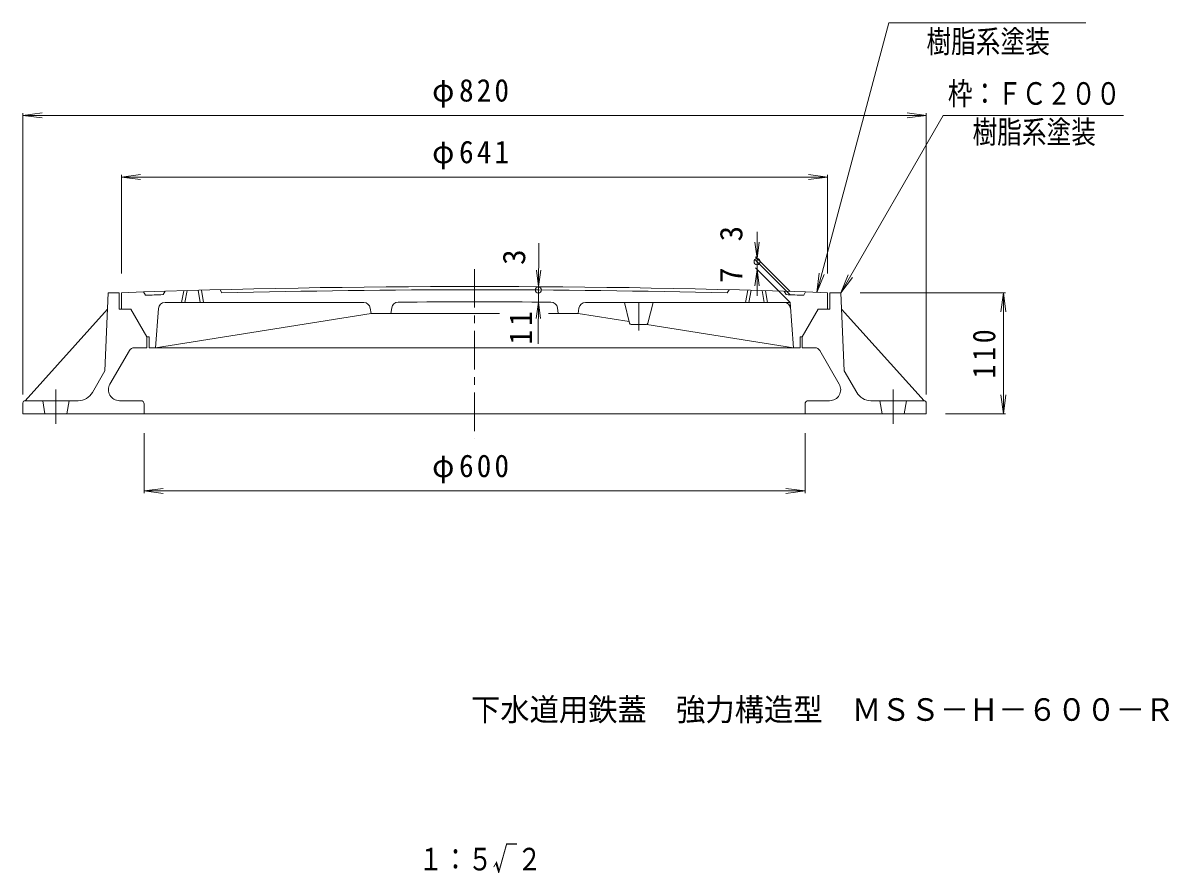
# Model space of a CAD drawing. Units: millimetres, scale not verified. Extents: x -687 to 538, y -936 to 985.
# Drawn here: x -514 to 527, y -936 to -164 of the extents above; entities that cross this region are included whole.
import ezdxf
from ezdxf.enums import TextEntityAlignment as Align

# ---------------------------------------------------------------- set-up
doc = ezdxf.new("R2010")
doc.units = ezdxf.units.MM
doc.header["$LTSCALE"] = 7
doc.header["$PDMODE"] = 32
doc.header["$PDSIZE"] = 5.6
doc.linetypes.add('CHAIN1', pattern=[8, 5, -1, 1, -1])
for name, color, linetype, lineweight in [('0-1_躯体', 2, 'Continuous', 18), ('0-2_仕上', 3, 'Continuous', 18), ('0-4_その他', 7, 'Continuous', 18), ('0-5_寸法', 7, 'Continuous', 18)]:
    doc.layers.add(name, color=color, linetype=linetype, lineweight=lineweight)
doc.layers.add('F-4_F-4ﾚｲﾔ', color=2, linetype='Continuous')
doc.styles.add('ＭＳ ゴシック', font='')
doc.styles.get('ＭＳ ゴシック').set_extended_font_data('MS Gothic')

msp = doc.modelspace()

# ---------------------------------------------------------------- linework, layer by layer
at = {"layer": '0-1_躯体'}
for p, q in [((-436.247, -409.153), (-439.247, -479.971)), ((-426.247, -409.153), (-436.247, -409.153)), ((-426.247, -409.153), (-426.247, -424.153)), ((218.753, -409.153), (218.753, -424.153)), ((218.753, -409.153), (228.753, -409.153)), ((228.753, -409.153), (231.753, -479.971)), ((-436.882, -424.153), (-511.747, -507.153)), ((-424.247, -424.153), (-426.247, -424.153)), ((216.753, -424.153), (218.753, -424.153)), ((229.388, -424.153), (304.253, -507.153)), ((-401.247, -449.153), (-401.247, -459.153)), ((193.753, -449.153), (193.753, -459.153)), ((-417.124, -461.653), (-434.733, -492.153)), ((-412.794, -459.153), (-401.247, -459.153)), ((205.3, -459.153), (193.753, -459.153)), ((209.63, -461.653), (227.239, -492.153)), ((-450.61, -499.653), (-439.247, -479.971)), ((243.117, -499.653), (231.753, -479.971)), ((-513.747, -509.153), (-513.747, -519.153)), ((-463.601, -507.153), (-511.747, -507.153)), ((-495.747, -507.153), (-493.747, -519.153)), ((-473.747, -519.153), (-471.747, -507.153)), ((-426.073, -507.153), (-406.747, -507.153)), ((218.579, -507.153), (199.253, -507.153)), ((256.107, -507.153), (304.253, -507.153)), ((266.253, -519.153), (264.253, -507.153)), ((288.253, -507.153), (286.253, -519.153)), ((306.253, -509.153), (306.253, -519.153)), ((-513.747, -519.153), (306.253, -519.153)), ((-403.747, -510.153), (-403.747, -519.153)), ((196.253, -510.153), (196.253, -519.153))]:
    msp.add_line(p, q, dxfattribs=at)
at = {"layer": '0-1_躯体', "linetype": 'CHAIN1'}
for p, q in [((-483.747, -496.892), (-483.747, -528.296)), ((276.253, -496.892), (276.253, -528.296))]:
    msp.add_line(p, q, dxfattribs=at)
at = {"layer": '0-1_躯体'}
for centre, radius, start, end in [((-412.794, -464.153), 5, 90, 149.99963), ((205.3, -464.153), 5, 30.00037, 90), ((-426.073, -497.153), 10, 150.00003, 270), ((218.579, -497.153), 10, 270, 29.99997), ((-511.747, -509.153), 2, 90, 180), ((-463.601, -492.153), 15, 270, 329.99989), ((-406.747, -510.153), 3, 0, 90), ((199.253, -510.153), 3, 90, 180), ((256.107, -492.153), 15, 210.00011, 270), ((304.253, -509.153), 2, 0, 90)]:
    msp.add_arc(centre, radius, start, end, dxfattribs=at)
at = {"layer": '0-2_仕上', "linetype": 'CHAIN1'}
for p, q in [((-103.747, -387.704), (-103.747, -541.859)), ((45.253, -417.967), (45.253, -443.502))]:
    msp.add_line(p, q, dxfattribs=at)
at = {"layer": '0-2_仕上'}
for p, q in [((-424.247, -409.154), (-424.247, -424.153)), ((-404.247, -408.463), (-402.547, -411.408)), ((-384.747, -407.833), (-386.511, -410.889)), ((-367.747, -407.318), (-369.747, -418)), ((-364.747, -407.23), (-366.747, -418)), ((-354.747, -406.946), (-352.747, -417.996)), ((-351.747, -406.862), (-349.747, -417.995)), ((-334.747, -406.41), (-333.04, -409.367)), ((127.253, -406.41), (125.546, -409.367)), ((144.253, -406.862), (142.253, -417.995)), ((147.253, -406.946), (145.253, -417.996)), ((157.253, -407.23), (159.253, -418)), ((160.253, -407.318), (162.253, -418)), ((177.253, -407.833), (179.017, -410.889)), ((196.753, -408.463), (195.053, -411.408)), ((216.753, -409.154), (216.753, -424.153)), ((-424.247, -424.153), (-415.681, -424.153)), ((-401.247, -449.153), (-415.681, -424.153)), ((-390.652, -423.569), (-393.247, -459.243)), ((-204.416, -417.954), (-384.669, -418.005)), ((-198.48, -423.064), (-197.747, -427.952)), ((-179.747, -427.952), (-178.995, -422.839)), ((-27.747, -427.952), (-28.499, -422.839)), ((-9.014, -423.064), (-9.747, -427.952)), ((36.969, -436.829), (32.253, -417.964)), ((53.536, -436.833), (58.253, -417.964)), ((193.753, -449.153), (208.187, -424.153)), ((216.753, -424.153), (208.187, -424.153)), ((-393.247, -459.243), (-197.747, -427.952)), ((-81.159, -427.952), (-197.747, -427.952)), ((-9.747, -427.952), (-36.757, -427.952)), ((36.604, -435.371), (-9.747, -427.952)), ((52.08, -437.969), (38.424, -437.966)), ((185.753, -459.243), (52.487, -437.913)), ((-401.247, -449.153), (-399.247, -449.153)), ((-399.247, -449.153), (-399.247, -459.243)), ((191.753, -449.153), (191.753, -459.243)), ((193.753, -449.153), (191.753, -449.153)), ((-399.247, -459.243), (191.753, -459.243))]:
    msp.add_line(p, q, dxfattribs=at)
msp.add_lwpolyline([(-3.078, -417.954), (182.753, -418.006), (185.753, -459.243)], dxfattribs=at)
for centre, radius, start, end in [((-103.747, -9403.445), 9000, 87.9592, 92.0408), ((-103.747, -9403.445), 8997, 91.80103, 91.9032), ((-103.747, -9403.445), 8997, 88.53963, 91.46037), ((-103.747, -9403.445), 8997, 88.0968, 88.19897), ((-384.668, -424.005), 6, 90.0163, 175.83923), ((-204.414, -423.954), 6, 8.5307, 90.0163), ((-173.059, -423.712), 6, 90.44232, 171.629), ((-103.747, -9403.445), 8986, 89.55777, 90.44223), ((-34.436, -423.712), 6, 8.371, 89.55768), ((-3.08, -423.954), 6, 89.9837, 171.4693), ((177.174, -424.005), 6, 4.16077, 89.9837), ((38.424, -436.466), 1.5, 194.03487, 269.98299), ((52.08, -436.469), 1.5, 269.98299, 345.96376)]:
    msp.add_arc(centre, radius, start, end, dxfattribs=at)
at = {"layer": '0-4_その他'}
for p, q in [((-513.747, -248.153), (-496.397, -245.869)), ((-513.747, -501.653), (-513.747, -246.053)), ((-513.747, -248.153), (306.253, -248.153)), ((-513.747, -248.153), (-496.397, -250.437)), ((306.253, -248.153), (288.903, -245.869)), ((306.253, -248.153), (288.903, -250.437)), ((306.253, -501.653), (306.253, -246.053)), ((-424.247, -304.153), (-406.897, -301.869)), ((-424.247, -391.653), (-424.247, -302.053)), ((-424.247, -304.153), (216.753, -304.153)), ((-424.247, -304.153), (-406.897, -306.438)), ((216.753, -304.153), (199.403, -301.869)), ((216.753, -304.153), (199.403, -306.438)), ((216.753, -391.653), (216.753, -302.053)), ((-46.101, -455.649), (-45.511, -364.002)), ((152.753, -378.007), (150.795, -363.135)), ((152.753, -411.891), (152.753, -353.765)), ((152.753, -378.007), (154.711, -363.135)), ((182.753, -408.007), (151.253, -376.507)), ((182.753, -411.008), (151.253, -379.508)), ((-45.766, -403.632), (-47.628, -388.748)), ((-45.766, -403.632), (-43.712, -388.773)), ((152.753, -388.006), (150.795, -402.878)), ((182.753, -418.006), (151.253, -386.506)), ((152.753, -388.006), (154.711, -402.878)), ((246.253, -409.153), (378.353, -409.153)), ((376.253, -409.153), (373.969, -426.504)), ((376.253, -519.153), (376.253, -409.153)), ((376.253, -409.153), (378.537, -426.504)), ((-45.856, -417.632), (-47.91, -432.491)), ((-45.856, -417.632), (-43.994, -432.516)), ((376.253, -519.153), (373.969, -501.803)), ((376.253, -519.153), (378.537, -501.803)), ((323.753, -519.153), (378.353, -519.153)), ((-403.747, -536.653), (-403.747, -591.253)), ((196.253, -536.653), (196.253, -591.253)), ((-403.747, -589.153), (-386.397, -586.869)), ((-403.747, -589.153), (196.253, -589.153)), ((-403.747, -589.153), (-386.397, -591.438)), ((196.253, -589.153), (178.903, -586.869)), ((196.253, -589.153), (178.903, -591.438))]:
    msp.add_line(p, q, dxfattribs=at)
for p in [(152.753, -381.008), (-45.785, -406.632)]:
    msp.add_point(p, dxfattribs=at)
at = {"layer": '0-5_寸法'}
for p, q in [((206.84, -408.805), (272.395, -164.153)), ((272.395, -164.153), (451.061, -164.153)), ((228.753, -409.153), (321.706, -248.153)), ((321.706, -248.153), (485.441, -248.153)), ((206.84, -408.805), (209.124, -391.455)), ((206.84, -408.805), (213.537, -392.637)), ((228.753, -409.153), (235.45, -392.985)), ((228.753, -409.153), (239.406, -395.27))]:
    msp.add_line(p, q, dxfattribs=at)

# ---------------------------------------------------------------- texts
at = {"layer": '0-4_その他', "color": 2, "style": 'ＭＳ ゴシック'}
for s, rotation, p in [('3', 90, (145.533, -362.458)), ('3', 89.632, (-51.639, -383.873)), ('7', 90, (145.533, -400.26))]:
    msp.add_text(s, height=20.53, rotation=rotation, dxfattribs=at).set_placement(p, align=Align.BOTTOM_LEFT)
at = {"layer": '0-4_その他', "color": 6, "style": 'ＭＳ ゴシック', "width": 0.8}
msp.add_text('１：５√２', height=20.53, dxfattribs=at).set_placement((-154.7, -939.858), align=Align.BOTTOM_LEFT)
at = {"layer": '0-4_その他', "color": 2, "char_height": 20.53, "attachment_point": 7, "style": 'ＭＳ ゴシック'}
for s, insert in [('\\T1.21;\\W0.95;φ820', (-142.247, -241.153)), ('\\T1.21;\\W0.95;φ641', (-142.247, -297.153)), ('\\T1.21;\\W0.95;φ600', (-142.247, -582.153))]:
    msp.add_mtext(s, dxfattribs=dict(at, insert=insert))
for s, insert, rotation in [('\\T1.27;\\W0.95;11', (-51.761, -456.091), 89.631), ('\\T1.27;\\W0.9;110', (369.253, -486.903), 90)]:
    msp.add_mtext(s, dxfattribs=dict(at, insert=insert, rotation=rotation))
at = {"layer": '0-5_寸法', "color": 6, "style": 'ＭＳ ゴシック', "width": 0.8}
for s, p in [('樹脂系塗装', (306.428, -197.443)), ('枠：ＦＣ２００', (325.874, -244.653)), ('樹脂系塗装', (348.274, -279.653))]:
    msp.add_text(s, height=20.53, dxfattribs=at).set_placement(p, align=Align.BOTTOM_LEFT)
at = {"layer": 'F-4_F-4ﾚｲﾔ', "color": 6, "style": 'ＭＳ ゴシック', "width": 0.95}
msp.add_text('下水道用鉄蓋\u3000強力構造型\u3000ＭＳＳ－Ｈ－６００－Ｒ', height=20.53, dxfattribs=at).set_placement((-107.063, -804.03), align=Align.BOTTOM_LEFT)

doc.saveas('drawing.dxf')
